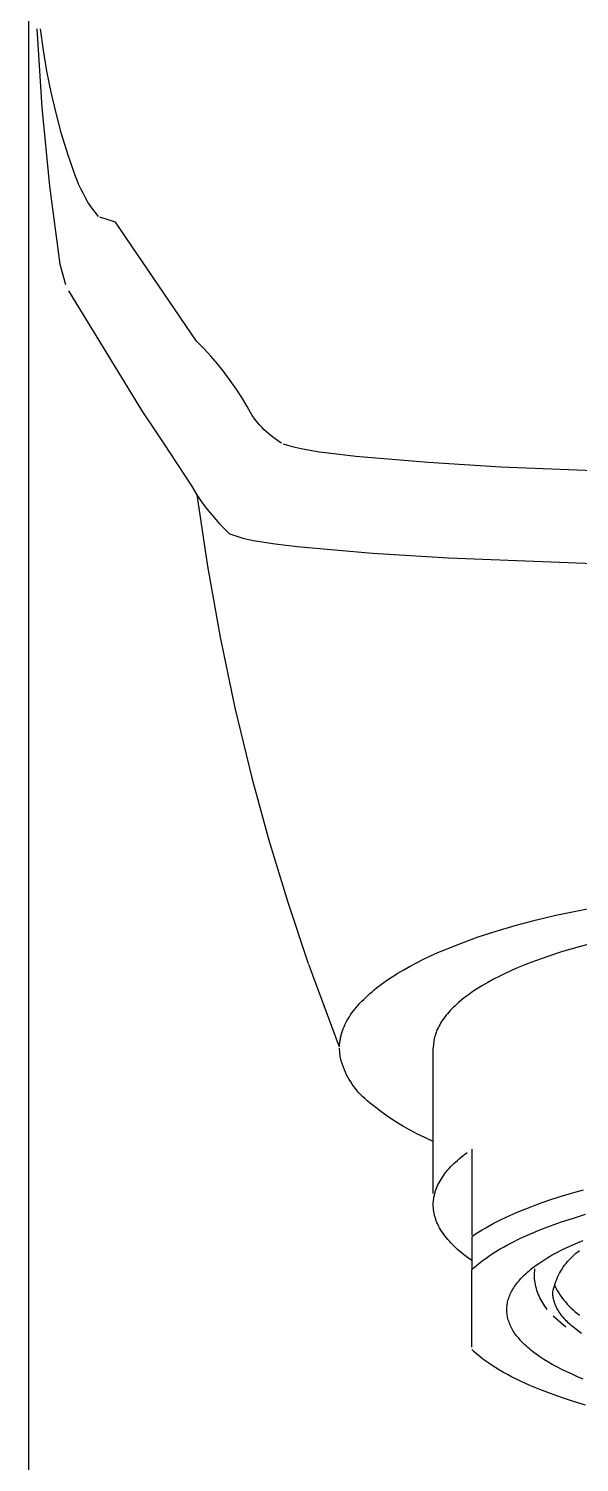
# Model space of a CAD drawing. Header units: millimetres. Extents: x 601 to 1195, y -13 to 407.
# Drawn here: x 1016.05 to 1031.02, y 168.95 to 207.94 of the extents above; entities that cross this region are included whole.
import ezdxf

# ---------------------------------------------------------------- set-up
doc = ezdxf.new("R2010")
doc.units = ezdxf.units.MM
doc.header["$LTSCALE"] = 0.1
doc.layers.add('MAKE2D ______', color=7, linetype='Continuous')
doc.layers.add('MAKE2D ______ - TANGENT', color=7, linetype='Continuous')

msp = doc.modelspace()

# ---------------------------------------------------------------- linework, layer by layer
at = {"layer": 'MAKE2D ______'}
for p, q in [((1016.047, 162.982), (1016.047, 212.409)), ((1030.967, 183.957), (1031.571, 184.074)), ((1029.276, 183.553), (1029.818, 183.696)), ((1029.818, 183.696), (1030.382, 183.831)), ((1030.382, 183.831), (1030.967, 183.957)), ((1028.272, 183.243), (1028.759, 183.401)), ((1028.759, 183.401), (1029.276, 183.553)), ((1027.172, 182.816), (1027.378, 182.905)), ((1027.378, 182.905), (1027.811, 183.077)), ((1027.811, 183.077), (1028.272, 183.243)), ((1031.012, 182.976), (1030.562, 182.844)), ((1031.484, 183.101), (1031.012, 182.976)), ((1026.417, 182.447), (1026.595, 182.541)), ((1026.595, 182.541), (1026.78, 182.634)), ((1026.78, 182.634), (1026.972, 182.726)), ((1026.972, 182.726), (1027.172, 182.816)), ((1029.539, 182.484), (1029.354, 182.408)), ((1029.731, 182.559), (1029.539, 182.484)), ((1030.134, 182.705), (1029.731, 182.559)), ((1030.562, 182.844), (1030.134, 182.705)), ((1025.78, 182.057), (1025.928, 182.156)), ((1025.928, 182.156), (1026.084, 182.254)), ((1026.084, 182.254), (1026.247, 182.351)), ((1026.247, 182.351), (1026.417, 182.447)), ((1028.681, 182.09), (1028.531, 182.008)), ((1028.839, 182.171), (1028.681, 182.09)), ((1029.003, 182.251), (1028.839, 182.171)), ((1029.175, 182.33), (1029.003, 182.251)), ((1029.354, 182.408), (1029.175, 182.33)), ((1025.265, 181.65), (1025.323, 181.702)), ((1025.323, 181.702), (1025.382, 181.753)), ((1025.382, 181.753), (1025.444, 181.805)), ((1025.444, 181.805), (1025.507, 181.856)), ((1025.507, 181.856), (1025.64, 181.957)), ((1025.64, 181.957), (1025.78, 182.057)), ((1028.124, 181.757), (1028.003, 181.672)), ((1028.252, 181.842), (1028.124, 181.757)), ((1028.388, 181.925), (1028.252, 181.842)), ((1028.531, 182.008), (1028.388, 181.925)), ((1024.919, 181.283), (1024.962, 181.336)), ((1024.962, 181.336), (1025.008, 181.389)), ((1025.008, 181.389), (1025.055, 181.442)), ((1025.055, 181.442), (1025.105, 181.494)), ((1025.105, 181.494), (1025.156, 181.546)), ((1025.156, 181.546), (1025.21, 181.598)), ((1025.21, 181.598), (1025.265, 181.65)), ((1027.594, 181.329), (1027.551, 181.286)), ((1027.639, 181.372), (1027.594, 181.329)), ((1027.685, 181.415), (1027.639, 181.372)), ((1027.734, 181.458), (1027.685, 181.415)), ((1027.784, 181.501), (1027.734, 181.458)), ((1027.836, 181.544), (1027.784, 181.501)), ((1027.89, 181.587), (1027.836, 181.544)), ((1028.003, 181.672), (1027.89, 181.587)), ((1024.674, 180.909), (1024.702, 180.963)), ((1024.702, 180.963), (1024.733, 181.016)), ((1024.733, 181.016), (1024.766, 181.07)), ((1024.766, 181.07), (1024.801, 181.124)), ((1024.801, 181.124), (1024.838, 181.177)), ((1024.838, 181.177), (1024.878, 181.23)), ((1024.878, 181.23), (1024.919, 181.283)), ((1027.274, 180.94), (1027.248, 180.897)), ((1027.303, 180.983), (1027.274, 180.94)), ((1027.333, 181.026), (1027.303, 180.983)), ((1027.365, 181.069), (1027.333, 181.026)), ((1027.398, 181.113), (1027.365, 181.069)), ((1027.434, 181.156), (1027.398, 181.113)), ((1027.471, 181.199), (1027.434, 181.156)), ((1027.51, 181.242), (1027.471, 181.199)), ((1027.551, 181.286), (1027.51, 181.242)), ((1024.527, 180.502), (1024.533, 180.529)), ((1024.533, 180.529), (1024.539, 180.556)), ((1024.539, 180.556), (1024.546, 180.584)), ((1024.546, 180.584), (1024.554, 180.611)), ((1024.554, 180.611), (1024.562, 180.638)), ((1024.562, 180.638), (1024.571, 180.665)), ((1024.571, 180.665), (1024.58, 180.692)), ((1024.58, 180.692), (1024.59, 180.72)), ((1024.59, 180.72), (1024.6, 180.747)), ((1024.6, 180.747), (1024.623, 180.801)), ((1024.623, 180.801), (1024.647, 180.855)), ((1024.647, 180.855), (1024.674, 180.909)), ((1027.096, 180.555), (1027.084, 180.513)), ((1027.109, 180.598), (1027.096, 180.555)), ((1027.124, 180.64), (1027.109, 180.598)), ((1027.14, 180.683), (1027.124, 180.64)), ((1027.158, 180.725), (1027.14, 180.683)), ((1027.178, 180.768), (1027.158, 180.725)), ((1027.199, 180.811), (1027.178, 180.768)), ((1027.223, 180.854), (1027.199, 180.811)), ((1027.248, 180.897), (1027.223, 180.854)), ((1024.518, 179.987), (1024.497, 180.222)), ((1024.498, 180.256), (1024.499, 180.284)), ((1024.499, 180.284), (1024.5, 180.311)), ((1024.5, 180.311), (1024.502, 180.338)), ((1024.502, 180.338), (1024.505, 180.366)), ((1024.505, 180.366), (1024.508, 180.393)), ((1024.508, 180.393), (1024.512, 180.42)), ((1024.512, 180.42), (1024.516, 180.448)), ((1024.516, 180.448), (1024.521, 180.475)), ((1024.521, 180.475), (1024.527, 180.502)), ((1027.048, 180.263), (1027.047, 180.222)), ((1027.047, 176.266), (1027.047, 180.222)), ((1027.05, 180.304), (1027.048, 180.263)), ((1027.054, 180.346), (1027.05, 180.304)), ((1027.059, 180.387), (1027.054, 180.346)), ((1027.066, 180.429), (1027.059, 180.387)), ((1027.074, 180.471), (1027.066, 180.429)), ((1027.084, 180.513), (1027.074, 180.471)), ((1024.536, 179.914), (1024.518, 179.987)), ((1024.556, 179.842), (1024.536, 179.914)), ((1024.579, 179.772), (1024.556, 179.842)), ((1024.604, 179.701), (1024.579, 179.772)), ((1024.631, 179.632), (1024.604, 179.701)), ((1024.661, 179.564), (1024.631, 179.632)), ((1024.693, 179.497), (1024.661, 179.564)), ((1024.728, 179.43), (1024.693, 179.497)), ((1024.764, 179.366), (1024.728, 179.43)), ((1024.803, 179.302), (1024.764, 179.366)), ((1024.844, 179.24), (1024.803, 179.302)), ((1024.887, 179.179), (1024.844, 179.24)), ((1024.932, 179.119), (1024.887, 179.179)), ((1024.979, 179.061), (1024.932, 179.119)), ((1025.028, 179.005), (1024.979, 179.061)), ((1025.079, 178.951), (1025.028, 179.005)), ((1025.131, 178.898), (1025.079, 178.951)), ((1025.186, 178.847), (1025.131, 178.898)), ((1025.242, 178.798), (1025.186, 178.847)), ((1025.299, 178.75), (1025.242, 178.798)), ((1025.483, 178.6), (1025.309, 178.742)), ((1025.661, 178.464), (1025.483, 178.6)), ((1025.845, 178.334), (1025.661, 178.464)), ((1026.032, 178.211), (1025.845, 178.334)), ((1026.224, 178.094), (1026.032, 178.211)), ((1026.419, 177.984), (1026.224, 178.094)), ((1026.619, 177.881), (1026.419, 177.984)), ((1026.821, 177.785), (1026.619, 177.881)), ((1027.047, 177.679), (1026.821, 177.785)), ((1028.097, 177.475), (1028.097, 175.136)), ((1027.519, 176.988), (1027.562, 177.033)), ((1027.562, 177.033), (1027.607, 177.078)), ((1027.607, 177.078), (1027.654, 177.122)), ((1027.654, 177.122), (1027.702, 177.167)), ((1027.702, 177.167), (1027.752, 177.211)), ((1027.752, 177.211), (1027.804, 177.254)), ((1027.804, 177.254), (1027.857, 177.298)), ((1027.857, 177.298), (1027.969, 177.383)), ((1027.24, 176.62), (1027.268, 176.667)), ((1027.268, 176.667), (1027.299, 176.713)), ((1027.299, 176.713), (1027.331, 176.76)), ((1027.331, 176.76), (1027.365, 176.806)), ((1027.365, 176.806), (1027.401, 176.852)), ((1027.401, 176.852), (1027.438, 176.897)), ((1027.438, 176.897), (1027.478, 176.943)), ((1027.478, 176.943), (1027.519, 176.988)), ((1027.077, 176.217), (1027.082, 176.241)), ((1027.082, 176.241), (1027.088, 176.265)), ((1027.088, 176.265), (1027.095, 176.289)), ((1027.095, 176.289), (1027.102, 176.313)), ((1027.102, 176.313), (1027.11, 176.337)), ((1027.11, 176.337), (1027.118, 176.36)), ((1027.118, 176.36), (1027.127, 176.384)), ((1027.127, 176.384), (1027.136, 176.408)), ((1027.136, 176.408), (1027.145, 176.432)), ((1027.145, 176.432), (1027.155, 176.455)), ((1027.155, 176.455), (1027.166, 176.479)), ((1027.166, 176.479), (1027.189, 176.526)), ((1027.189, 176.526), (1027.213, 176.573)), ((1027.213, 176.573), (1027.24, 176.62)), ((1030.494, 176.181), (1030.806, 176.276)), ((1030.806, 176.276), (1031.13, 176.367)), ((1027.047, 175.978), (1027.048, 176.002)), ((1027.047, 175.954), (1027.047, 175.978)), ((1027.048, 175.93), (1027.047, 175.954)), ((1027.048, 176.002), (1027.049, 176.026)), ((1027.048, 175.906), (1027.048, 175.93)), ((1027.05, 175.882), (1027.048, 175.906)), ((1027.049, 176.026), (1027.051, 176.05)), ((1027.052, 175.858), (1027.05, 175.882)), ((1027.051, 176.05), (1027.053, 176.074)), ((1027.054, 175.834), (1027.052, 175.858)), ((1027.053, 176.074), (1027.056, 176.098)), ((1027.056, 176.098), (1027.059, 176.122)), ((1027.059, 176.122), (1027.063, 176.146)), ((1027.063, 176.146), (1027.067, 176.17)), ((1027.067, 176.17), (1027.071, 176.194)), ((1027.071, 176.194), (1027.077, 176.217)), ((1029.374, 175.775), (1029.634, 175.88)), ((1029.634, 175.88), (1029.907, 175.983)), ((1029.907, 175.983), (1030.194, 176.084)), ((1030.194, 176.084), (1030.494, 176.181)), ((1027.057, 175.81), (1027.054, 175.834)), ((1027.06, 175.786), (1027.057, 175.81)), ((1027.064, 175.762), (1027.06, 175.786)), ((1027.068, 175.738), (1027.064, 175.762)), ((1027.073, 175.715), (1027.068, 175.738)), ((1027.079, 175.691), (1027.073, 175.715)), ((1027.084, 175.667), (1027.079, 175.691)), ((1027.091, 175.643), (1027.084, 175.667)), ((1027.098, 175.619), (1027.091, 175.643)), ((1027.105, 175.595), (1027.098, 175.619)), ((1027.113, 175.572), (1027.105, 175.595)), ((1027.121, 175.548), (1027.113, 175.572)), ((1027.13, 175.524), (1027.121, 175.548)), ((1027.139, 175.5), (1027.13, 175.524)), ((1027.149, 175.477), (1027.139, 175.5)), ((1027.159, 175.453), (1027.149, 175.477)), ((1027.17, 175.429), (1027.159, 175.453)), ((1028.679, 175.448), (1028.897, 175.559)), ((1028.897, 175.559), (1029.128, 175.668)), ((1029.128, 175.668), (1029.374, 175.775)), ((1030.233, 175.387), (1030.537, 175.495)), ((1030.537, 175.495), (1030.856, 175.599)), ((1030.856, 175.599), (1031.19, 175.7)), ((1027.193, 175.382), (1027.17, 175.429)), ((1027.218, 175.335), (1027.193, 175.382)), ((1027.245, 175.288), (1027.218, 175.335)), ((1027.273, 175.242), (1027.245, 175.288)), ((1027.304, 175.195), (1027.273, 175.242)), ((1027.337, 175.149), (1027.304, 175.195)), ((1027.371, 175.103), (1027.337, 175.149)), ((1027.407, 175.057), (1027.371, 175.103)), ((1028.097, 175.098), (1028.097, 174.191)), ((1028.113, 175.108), (1028.198, 175.165)), ((1028.198, 175.165), (1028.287, 175.222)), ((1028.287, 175.222), (1028.38, 175.279)), ((1028.38, 175.279), (1028.476, 175.336)), ((1028.476, 175.336), (1028.679, 175.448)), ((1029.416, 175.047), (1029.672, 175.163)), ((1029.672, 175.163), (1029.944, 175.277)), ((1029.944, 175.277), (1030.233, 175.387)), ((1027.445, 175.011), (1027.407, 175.057)), ((1027.485, 174.966), (1027.445, 175.011)), ((1027.527, 174.92), (1027.485, 174.966)), ((1027.57, 174.875), (1027.527, 174.92)), ((1027.615, 174.831), (1027.57, 174.875)), ((1027.662, 174.786), (1027.615, 174.831)), ((1027.711, 174.742), (1027.662, 174.786)), ((1027.761, 174.698), (1027.711, 174.742)), ((1027.813, 174.655), (1027.761, 174.698)), ((1028.653, 174.625), (1028.749, 174.687)), ((1028.749, 174.687), (1028.849, 174.748)), ((1028.849, 174.748), (1028.954, 174.808)), ((1028.954, 174.808), (1029.063, 174.869)), ((1029.063, 174.869), (1029.176, 174.928)), ((1029.176, 174.928), (1029.416, 175.047)), ((1030.409, 174.662), (1030.54, 174.729)), ((1030.54, 174.729), (1030.677, 174.796)), ((1030.677, 174.796), (1030.82, 174.862)), ((1030.82, 174.862), (1030.969, 174.927)), ((1030.926, 174.639), (1030.976, 174.679)), ((1030.969, 174.927), (1031.124, 174.99)), ((1030.976, 174.679), (1031.027, 174.717)), ((1027.867, 174.611), (1027.813, 174.655)), ((1027.979, 174.526), (1027.867, 174.611)), ((1028.097, 174.441), (1027.979, 174.526)), ((1028.164, 174.253), (1028.235, 174.316)), ((1028.235, 174.316), (1028.31, 174.378)), ((1028.31, 174.378), (1028.389, 174.44)), ((1028.389, 174.44), (1028.473, 174.502)), ((1028.473, 174.502), (1028.561, 174.564)), ((1028.561, 174.564), (1028.653, 174.625)), ((1029.749, 174.243), (1029.844, 174.314)), ((1029.844, 174.314), (1029.944, 174.384)), ((1029.944, 174.384), (1030.051, 174.455)), ((1030.051, 174.455), (1030.164, 174.524)), ((1030.164, 174.524), (1030.284, 174.593)), ((1030.284, 174.593), (1030.409, 174.662)), ((1030.583, 174.262), (1030.62, 174.314)), ((1030.62, 174.314), (1030.659, 174.365)), ((1030.659, 174.365), (1030.7, 174.414)), ((1030.7, 174.414), (1030.742, 174.462)), ((1030.742, 174.462), (1030.786, 174.509)), ((1030.786, 174.509), (1030.831, 174.554)), ((1030.831, 174.554), (1030.878, 174.597)), ((1030.878, 174.597), (1030.926, 174.639)), ((1028.097, 174.191), (1028.164, 174.253)), ((1028.097, 172.089), (1028.097, 174.191)), ((1029.37, 173.883), (1029.401, 173.919)), ((1029.401, 173.919), (1029.433, 173.955)), ((1029.433, 173.955), (1029.467, 173.991)), ((1029.467, 173.991), (1029.503, 174.027)), ((1029.503, 174.027), (1029.54, 174.063)), ((1029.54, 174.063), (1029.579, 174.099)), ((1029.579, 174.099), (1029.619, 174.135)), ((1029.619, 174.135), (1029.661, 174.171)), ((1029.661, 174.171), (1029.704, 174.207)), ((1029.704, 174.207), (1029.749, 174.243)), ((1029.797, 174.223), (1029.797, 174.228)), ((1029.8, 174.002), (1029.797, 174.056)), ((1029.804, 173.949), (1029.8, 174.002)), ((1029.81, 173.895), (1029.804, 173.949)), ((1029.818, 173.842), (1029.81, 173.895)), ((1030.381, 173.872), (1030.403, 173.93)), ((1030.403, 173.93), (1030.428, 173.987)), ((1030.428, 173.987), (1030.455, 174.043)), ((1030.455, 174.043), (1030.484, 174.099)), ((1030.484, 174.099), (1030.515, 174.154)), ((1030.515, 174.154), (1030.548, 174.209)), ((1030.548, 174.209), (1030.583, 174.262)), ((1029.125, 173.489), (1029.14, 173.524)), ((1029.14, 173.524), (1029.156, 173.56)), ((1029.156, 173.56), (1029.174, 173.596)), ((1029.174, 173.596), (1029.193, 173.632)), ((1029.193, 173.632), (1029.214, 173.667)), ((1029.214, 173.667), (1029.236, 173.703)), ((1029.236, 173.703), (1029.26, 173.739)), ((1029.26, 173.739), (1029.285, 173.775)), ((1029.285, 173.775), (1029.312, 173.811)), ((1029.312, 173.811), (1029.34, 173.847)), ((1029.34, 173.847), (1029.37, 173.883)), ((1029.827, 173.789), (1029.818, 173.842)), ((1029.839, 173.736), (1029.827, 173.789)), ((1029.852, 173.684), (1029.839, 173.736)), ((1029.867, 173.632), (1029.852, 173.684)), ((1029.884, 173.581), (1029.867, 173.632)), ((1029.903, 173.531), (1029.884, 173.581)), ((1029.924, 173.481), (1029.903, 173.531)), ((1030.297, 173.581), (1030.31, 173.639)), ((1030.298, 173.551), (1030.297, 173.581)), ((1030.299, 173.521), (1030.298, 173.551)), ((1030.302, 173.49), (1030.299, 173.521)), ((1030.31, 173.639), (1030.324, 173.697)), ((1030.324, 173.697), (1030.341, 173.756)), ((1030.341, 173.756), (1030.36, 173.814)), ((1030.348, 173.765), (1030.383, 173.697)), ((1030.36, 173.814), (1030.381, 173.872)), ((1030.383, 173.697), (1030.42, 173.63)), ((1030.42, 173.63), (1030.46, 173.564)), ((1030.46, 173.564), (1030.501, 173.5)), ((1029.047, 173.105), (1029.048, 173.139)), ((1029.048, 173.139), (1029.05, 173.174)), ((1029.05, 173.174), (1029.053, 173.208)), ((1029.053, 173.208), (1029.057, 173.243)), ((1029.057, 173.243), (1029.063, 173.278)), ((1029.063, 173.278), (1029.07, 173.313)), ((1029.07, 173.313), (1029.078, 173.348)), ((1029.078, 173.348), (1029.088, 173.383)), ((1029.088, 173.383), (1029.099, 173.418)), ((1029.099, 173.418), (1029.111, 173.453)), ((1029.111, 173.453), (1029.125, 173.489)), ((1029.946, 173.432), (1029.924, 173.481)), ((1029.97, 173.384), (1029.946, 173.432)), ((1029.995, 173.336), (1029.97, 173.384)), ((1030.023, 173.29), (1029.995, 173.336)), ((1030.052, 173.244), (1030.023, 173.29)), ((1030.082, 173.2), (1030.052, 173.244)), ((1030.114, 173.156), (1030.082, 173.2)), ((1030.147, 173.114), (1030.114, 173.156)), ((1030.306, 173.46), (1030.302, 173.49)), ((1030.311, 173.43), (1030.306, 173.46)), ((1030.317, 173.399), (1030.311, 173.43)), ((1030.324, 173.368), (1030.317, 173.399)), ((1030.333, 173.338), (1030.324, 173.368)), ((1030.342, 173.307), (1030.333, 173.338)), ((1030.353, 173.276), (1030.342, 173.307)), ((1030.365, 173.245), (1030.353, 173.276)), ((1030.378, 173.214), (1030.365, 173.245)), ((1030.393, 173.183), (1030.378, 173.214)), ((1030.408, 173.151), (1030.393, 173.183)), ((1030.425, 173.12), (1030.408, 173.151)), ((1030.443, 173.089), (1030.425, 173.12)), ((1030.501, 173.5), (1030.545, 173.438)), ((1030.545, 173.438), (1030.591, 173.377)), ((1030.591, 173.377), (1030.639, 173.318)), ((1030.639, 173.318), (1030.689, 173.26)), ((1030.689, 173.26), (1030.741, 173.204)), ((1030.741, 173.204), (1030.795, 173.15)), ((1030.795, 173.15), (1030.851, 173.098)), ((1029.048, 173.071), (1029.047, 173.105)), ((1029.05, 173.036), (1029.048, 173.071)), ((1029.053, 173.002), (1029.05, 173.036)), ((1029.057, 172.967), (1029.053, 173.002)), ((1029.063, 172.933), (1029.057, 172.967)), ((1029.07, 172.898), (1029.063, 172.933)), ((1029.078, 172.863), (1029.07, 172.898)), ((1029.088, 172.827), (1029.078, 172.863)), ((1029.099, 172.792), (1029.088, 172.827)), ((1029.111, 172.757), (1029.099, 172.792)), ((1029.125, 172.721), (1029.111, 172.757)), ((1030.653, 172.629), (1030.308, 172.93)), ((1030.463, 173.057), (1030.443, 173.089)), ((1030.483, 173.026), (1030.463, 173.057)), ((1030.505, 172.994), (1030.483, 173.026)), ((1030.529, 172.963), (1030.505, 172.994)), ((1030.553, 172.931), (1030.529, 172.963)), ((1030.579, 172.9), (1030.553, 172.931)), ((1030.606, 172.868), (1030.579, 172.9)), ((1030.635, 172.837), (1030.606, 172.868)), ((1030.665, 172.805), (1030.635, 172.837)), ((1030.696, 172.774), (1030.665, 172.805)), ((1030.729, 172.742), (1030.696, 172.774)), ((1030.763, 172.711), (1030.729, 172.742)), ((1030.851, 173.098), (1030.908, 173.047)), ((1030.908, 173.047), (1030.967, 172.999)), ((1030.967, 172.999), (1031.028, 172.953)), ((1029.14, 172.686), (1029.125, 172.721)), ((1029.156, 172.65), (1029.14, 172.686)), ((1029.174, 172.614), (1029.156, 172.65)), ((1029.193, 172.579), (1029.174, 172.614)), ((1029.214, 172.543), (1029.193, 172.579)), ((1029.236, 172.507), (1029.214, 172.543)), ((1029.26, 172.471), (1029.236, 172.507)), ((1029.285, 172.435), (1029.26, 172.471)), ((1029.312, 172.399), (1029.285, 172.435)), ((1029.34, 172.363), (1029.312, 172.399)), ((1029.37, 172.327), (1029.34, 172.363)), ((1030.798, 172.679), (1030.763, 172.711)), ((1030.834, 172.648), (1030.798, 172.679)), ((1030.872, 172.617), (1030.834, 172.648)), ((1030.912, 172.585), (1030.872, 172.617)), ((1030.994, 172.523), (1030.912, 172.585)), ((1031.082, 172.461), (1030.994, 172.523)), ((1028.164, 171.957), (1028.097, 172.019)), ((1028.235, 171.895), (1028.164, 171.957)), ((1029.401, 172.291), (1029.37, 172.327)), ((1029.433, 172.255), (1029.401, 172.291)), ((1029.467, 172.219), (1029.433, 172.255)), ((1029.503, 172.183), (1029.467, 172.219)), ((1029.54, 172.147), (1029.503, 172.183)), ((1029.579, 172.111), (1029.54, 172.147)), ((1029.619, 172.075), (1029.579, 172.111)), ((1029.661, 172.039), (1029.619, 172.075)), ((1029.704, 172.003), (1029.661, 172.039)), ((1029.749, 171.968), (1029.704, 172.003)), ((1029.844, 171.896), (1029.749, 171.968)), ((1028.31, 171.832), (1028.235, 171.895)), ((1028.389, 171.77), (1028.31, 171.832)), ((1028.473, 171.708), (1028.389, 171.77)), ((1028.56, 171.647), (1028.473, 171.708)), ((1028.652, 171.585), (1028.56, 171.647)), ((1028.749, 171.524), (1028.652, 171.585)), ((1029.944, 171.826), (1029.844, 171.896)), ((1030.051, 171.755), (1029.944, 171.826)), ((1030.164, 171.686), (1030.051, 171.755)), ((1030.284, 171.617), (1030.164, 171.686)), ((1030.409, 171.548), (1030.284, 171.617)), ((1028.849, 171.463), (1028.749, 171.524)), ((1028.954, 171.402), (1028.849, 171.463)), ((1029.063, 171.342), (1028.954, 171.402)), ((1029.176, 171.282), (1029.063, 171.342)), ((1029.415, 171.163), (1029.176, 171.282)), ((1029.671, 171.047), (1029.415, 171.163)), ((1030.54, 171.481), (1030.409, 171.548)), ((1030.677, 171.414), (1030.54, 171.481)), ((1030.82, 171.348), (1030.677, 171.414)), ((1030.969, 171.284), (1030.82, 171.348)), ((1031.124, 171.22), (1030.969, 171.284)), ((1029.944, 170.934), (1029.671, 171.047)), ((1030.232, 170.823), (1029.944, 170.934)), ((1030.537, 170.715), (1030.232, 170.823)), ((1030.856, 170.611), (1030.537, 170.715)), ((1031.19, 170.51), (1030.856, 170.611))]:
    msp.add_line(p, q, dxfattribs=at)
at = {"layer": 'MAKE2D ______ - TANGENT'}
for p, q in [((1016.27, 207.938), (1016.406, 205.798)), ((1016.446, 207.362), (1016.367, 207.94)), ((1016.543, 206.787), (1016.446, 207.362)), ((1016.658, 206.216), (1016.543, 206.787)), ((1016.792, 205.648), (1016.658, 206.216)), ((1016.406, 205.798), (1016.612, 203.664)), ((1016.944, 205.085), (1016.792, 205.648)), ((1017.114, 204.528), (1016.944, 205.085)), ((1017.302, 203.976), (1017.114, 204.528)), ((1017.352, 203.846), (1017.302, 203.976)), ((1016.612, 203.664), (1016.89, 201.538)), ((1017.406, 203.718), (1017.352, 203.846)), ((1017.464, 203.591), (1017.406, 203.718)), ((1017.525, 203.466), (1017.464, 203.591)), ((1017.591, 203.344), (1017.525, 203.466)), ((1017.66, 203.223), (1017.591, 203.344)), ((1017.733, 203.104), (1017.66, 203.223)), ((1017.946, 202.839), (1017.733, 203.104)), ((1018.411, 202.681), (1017.98, 202.819)), ((1020.612, 199.449), (1018.411, 202.681)), ((1016.89, 201.538), (1017.045, 200.985)), ((1017.129, 200.816), (1019.146, 197.521)), ((1020.809, 199.247), (1020.612, 199.449)), ((1020.999, 199.039), (1020.809, 199.247)), ((1021.182, 198.825), (1020.999, 199.039)), ((1021.358, 198.605), (1021.182, 198.825)), ((1021.527, 198.379), (1021.358, 198.605)), ((1021.688, 198.148), (1021.527, 198.379)), ((1021.842, 197.911), (1021.688, 198.148)), ((1021.988, 197.67), (1021.842, 197.911)), ((1019.146, 197.521), (1019.491, 196.994)), ((1022.126, 197.424), (1021.988, 197.67)), ((1022.175, 197.355), (1022.126, 197.424)), ((1022.226, 197.288), (1022.175, 197.355)), ((1022.279, 197.222), (1022.226, 197.288)), ((1019.491, 196.994), (1019.712, 196.675)), ((1022.335, 197.158), (1022.279, 197.222)), ((1022.393, 197.096), (1022.335, 197.158)), ((1022.452, 197.036), (1022.393, 197.096)), ((1022.514, 196.978), (1022.452, 197.036)), ((1022.577, 196.922), (1022.514, 196.978)), ((1022.642, 196.868), (1022.577, 196.922)), ((1019.712, 196.675), (1020.473, 195.508)), ((1022.709, 196.816), (1022.642, 196.868)), ((1022.778, 196.767), (1022.709, 196.816)), ((1022.848, 196.719), (1022.778, 196.767)), ((1022.919, 196.674), (1022.848, 196.719)), ((1022.965, 196.649), (1023.086, 196.615)), ((1023.086, 196.615), (1023.207, 196.584)), ((1023.207, 196.584), (1023.452, 196.529)), ((1023.452, 196.529), (1023.698, 196.481)), ((1023.698, 196.481), (1023.945, 196.44)), ((1023.945, 196.44), (1024.193, 196.405)), ((1024.193, 196.405), (1024.942, 196.322)), ((1024.942, 196.322), (1026.913, 196.155)), ((1026.913, 196.155), (1028.886, 196.029)), ((1028.886, 196.029), (1033.965, 195.822)), ((1020.473, 195.508), (1020.619, 195.263)), ((1020.619, 195.263), (1020.731, 195.101)), ((1020.619, 195.263), (1020.905, 193.324)), ((1020.731, 195.101), (1020.848, 194.943)), ((1020.848, 194.943), (1020.97, 194.789)), ((1020.97, 194.789), (1021.097, 194.638)), ((1021.097, 194.638), (1021.228, 194.491)), ((1021.228, 194.491), (1021.363, 194.348)), ((1021.363, 194.348), (1021.503, 194.209)), ((1021.542, 194.192), (1021.503, 194.209)), ((1021.581, 194.176), (1021.542, 194.192)), ((1021.621, 194.161), (1021.581, 194.176)), ((1021.661, 194.147), (1021.621, 194.161)), ((1021.742, 194.12), (1021.661, 194.147)), ((1021.824, 194.096), (1021.742, 194.12)), ((1021.906, 194.074), (1021.824, 194.096)), ((1021.989, 194.055), (1021.906, 194.074)), ((1022.157, 194.019), (1021.989, 194.055)), ((1022.452, 193.967), (1022.157, 194.019)), ((1022.748, 193.924), (1022.452, 193.967)), ((1023.343, 193.854), (1022.748, 193.924)), ((1025.398, 193.671), (1023.343, 193.854)), ((1027.458, 193.544), (1025.398, 193.671)), ((1032.173, 193.362), (1027.458, 193.544)), ((1020.905, 193.324), (1021.25, 191.395)), ((1021.25, 191.395), (1021.652, 189.477)), ((1021.652, 189.477), (1022.112, 187.573)), ((1022.112, 187.573), (1022.58, 185.875)), ((1022.58, 185.875), (1023.091, 184.191)), ((1023.091, 184.191), (1023.647, 182.521)), ((1023.652, 182.505), (1024.486, 180.25)), ((1029.797, 174.056), (1029.812, 174.217))]:
    msp.add_line(p, q, dxfattribs=at)

doc.saveas('drawing.dxf')
